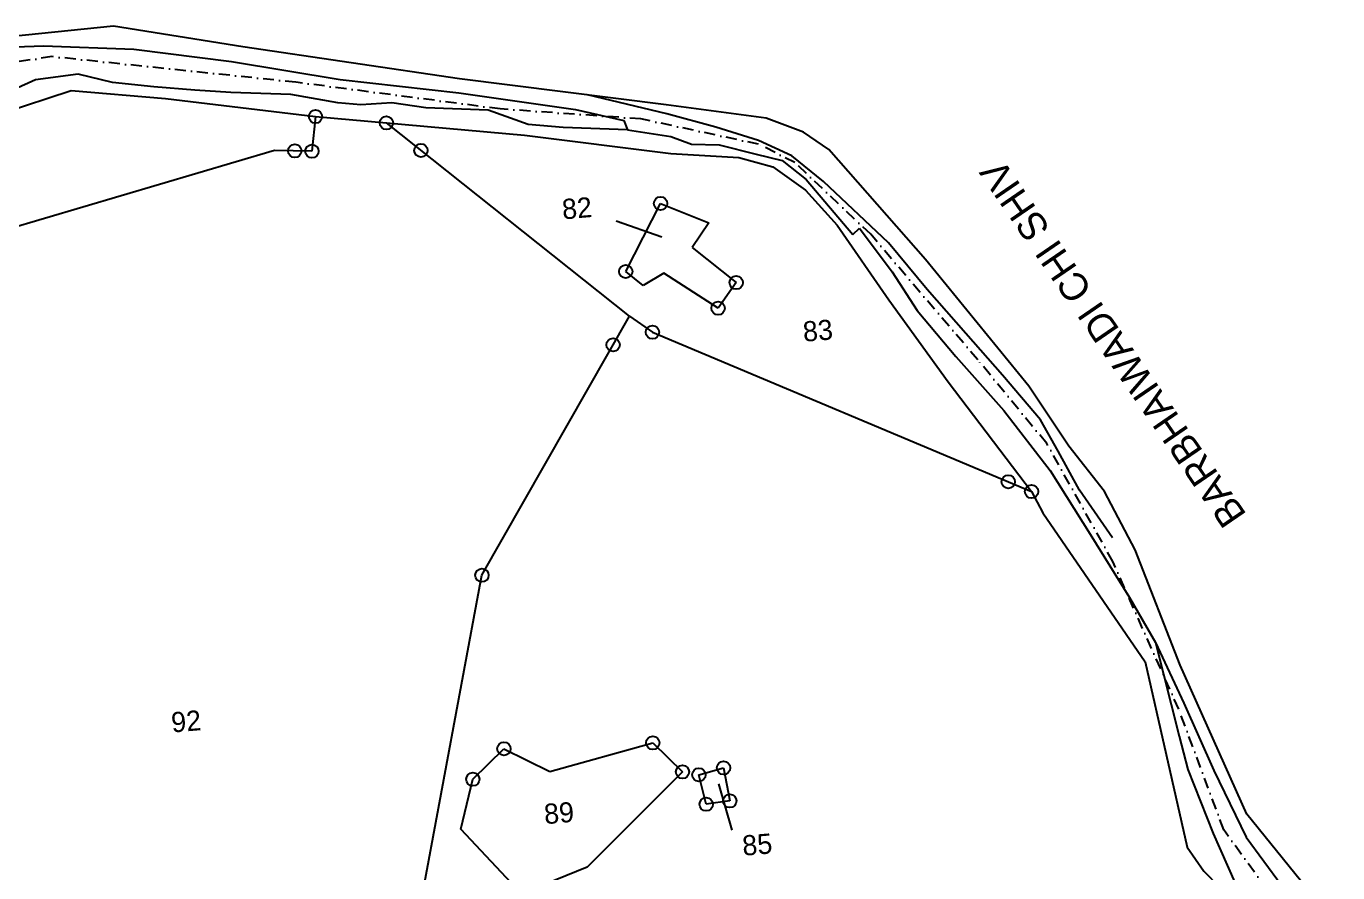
# Model space of a CAD drawing. Header units: metres. Extents: x 307122 to 311809, y 1926082 to 1930533.
# Drawn here: x 310681 to 311279, y 1926843 to 1927229 of the extents above; entities that cross this region are included whole.
import ezdxf

# ---------------------------------------------------------------- set-up
doc = ezdxf.new("R2010")
doc.units = ezdxf.units.M
doc.linetypes.add('DASHDOT', pattern=[1, 0.5, -0.25, 0, -0.25])
for name, color, linetype in [('LINE_WATER', 4, 'Continuous'), ('POLY_PARCEL', 6, 'Continuous'), ('POLY_WATER', 4, 'Continuous'), ('TEXT_MAPOUT', 7, 'Continuous'), ('TEXT_PARCEL', 7, 'Continuous'), ('V_BOUND_STREAM_LINE', 7, 'DASHDOT')]:
    doc.layers.add(name, color=color, linetype=linetype)
doc.styles.add('TEXT_MAP', font='')
doc.styles.get('TEXT_MAP').set_extended_font_data('Kruti Dev 050')
doc.dimstyles.get("Standard").update_dxf_attribs({"dimtxt": 2.5, "dimasz": 2.5, "dimexe": 1.25, "dimexo": 0.625, "dimtad": 1, "dimdec": 4, "dimdsep": 46, "dimlunit": 6, "dimtxsty": 'Standard', "dimcen": 2.5, "dimadec": 0, "dimazin": 0, "dimtfac": 1, "dimtdec": 4, "dimtmove": 0, "dimatfit": 3, "dimfxl": 1, "dimtolj": 1, "dimtzin": 0, "dimarcsym": 0})

msp = doc.modelspace()

# ---------------------------------------------------------------- linework, layer by layer
for centre in [(310812.82, 1927187.51), (310845.15, 1927184.64), (310803.39, 1927171.86), (310811.21, 1927171.69), (310860.91, 1927172.1), (310970.15, 1927147.9), (310954.27, 1927116.86), (311004.65, 1927111.78), (310996.39, 1927100.13), (310966.46, 1927089.17), (310948.53, 1927083.43), (311128.73, 1927020.98), (311139.33, 1927016.52), (310888.73, 1926978.34), (310898.76, 1926899.24), (310966.62, 1926901.93), (310980.17, 1926888.67), (310987.63, 1926887.37), (310998.88, 1926890.53), (310884.56, 1926885.3), (311001.72, 1926875.43), (310990.97, 1926873.91)]:
    msp.add_circle(centre, 3.04)
at = {"layer": 'LINE_WATER'}
for p, q in [((310639.4, 1927218.07), (310688.88, 1927219.82)), ((310688.88, 1927219.82), (310730.03, 1927218.23)), ((310730.03, 1927218.23), (310774.49, 1927212.62)), ((310774.49, 1927212.62), (310824.12, 1927204.46)), ((310704.65, 1927206.9), (310685.13, 1927204.26)), ((310720.2, 1927202.99), (310704.65, 1927206.9)), ((310685.13, 1927204.26), (310660.76, 1927193.27)), ((310739.05, 1927201.07), (310720.2, 1927202.99)), ((310757.87, 1927199.5), (310739.05, 1927201.07)), ((310824.12, 1927204.46), (310878.22, 1927198.32)), ((310774.23, 1927198.42), (310757.87, 1927199.5)), ((310801.65, 1927197.56), (310774.23, 1927198.42)), ((310823.08, 1927193.78), (310801.65, 1927197.56)), ((310878.22, 1927198.32), (310931.43, 1927190.79)), ((310973.04, 1927188.79), (310936.91, 1927197.36)), ((310833.54, 1927192.91), (310823.08, 1927193.78)), ((310847.66, 1927193.72), (310833.54, 1927192.91)), ((310863.08, 1927191.53), (310847.66, 1927193.72)), ((310891.56, 1927190.41), (310863.08, 1927191.53)), ((310909.74, 1927183.94), (310891.56, 1927190.41)), ((310931.43, 1927190.79), (310953.36, 1927185.65)), ((310995.36, 1927182.66), (310973.04, 1927188.79)), ((310925.79, 1927182.49), (310909.74, 1927183.94)), ((310953.36, 1927185.65), (310955.02, 1927181.49)), ((311014.89, 1927176.65), (310995.36, 1927182.66)), ((310955.02, 1927181.49), (310925.79, 1927182.49)), ((310955.02, 1927181.49), (310974.79, 1927178.48)), ((310974.79, 1927178.48), (310984.34, 1927174.97)), ((311030.01, 1927169.59), (311014.89, 1927176.65)), ((310984.34, 1927174.97), (310996.93, 1927174.68)), ((310996.93, 1927174.68), (311013.82, 1927170.44)), ((311013.82, 1927170.44), (311025.65, 1927167.45)), ((311025.65, 1927167.45), (311036.61, 1927158.76)), ((311044.46, 1927157.98), (311030.01, 1927169.59)), ((311036.61, 1927158.76), (311057.85, 1927133.73)), ((311074.11, 1927129.97), (311044.46, 1927157.98)), ((311057.85, 1927133.73), (311060.92, 1927136.62)), ((311060.92, 1927136.62), (311075.79, 1927116.69)), ((311091.79, 1927108.59), (311074.11, 1927129.97)), ((311075.79, 1927116.69), (311087.16, 1927099.11)), ((311109.35, 1927088.58), (311091.79, 1927108.59)), ((311087.16, 1927099.11), (311104.76, 1927078.07)), ((311126.15, 1927069.55), (311109.35, 1927088.58)), ((311104.76, 1927078.07), (311126.63, 1927053.42)), ((311143.4, 1927049.18), (311126.15, 1927069.55)), ((311126.63, 1927053.42), (311147.74, 1927026.07)), ((311151.49, 1927034.96), (311143.4, 1927049.18)), ((311161.26, 1927017.09), (311151.49, 1927034.96)), ((311147.74, 1927026.07), (311166.02, 1926997.07)), ((311176.19, 1926995.48), (311161.26, 1927017.09)), ((311166.02, 1926997.07), (311183.91, 1926968.21)), ((311183.91, 1926968.21), (311195.85, 1926947.7)), ((311195.85, 1926947.7), (311208.7, 1926920)), ((311195.85, 1926947.7), (311206.63, 1926904.96)), ((311208.7, 1926920), (311222.46, 1926889.4)), ((311206.63, 1926904.96), (311210.52, 1926889.74)), ((311210.52, 1926889.74), (311222.18, 1926860.61)), ((311222.46, 1926889.4), (311237.21, 1926858.87)), ((311222.18, 1926860.61), (311231.95, 1926838.28)), ((311237.21, 1926858.87), (311253.22, 1926837.05))]:
    msp.add_line(p, q, dxfattribs=at)
at = {"layer": 'POLY_PARCEL'}
for p, q in [((310812.82, 1927187.51), (310811.21, 1927171.69)), ((310955.94, 1927096.46), (310845.15, 1927184.64)), ((310794.17, 1927172.06), (310671.84, 1927135.9)), ((310811.21, 1927171.69), (310794.17, 1927172.06)), ((310954.27, 1927116.86), (310970.15, 1927147.9)), ((310970.15, 1927147.9), (310992.13, 1927139.08)), ((310992.13, 1927139.08), (310984.55, 1927127.84)), ((310984.55, 1927127.84), (311004.65, 1927111.78)), ((310962.23, 1927110.43), (310954.27, 1927116.86)), ((310971.69, 1927116.16), (310962.23, 1927110.43)), ((310996.39, 1927100.13), (310971.69, 1927116.16)), ((311004.65, 1927111.78), (310996.39, 1927100.13)), ((310888.73, 1926978.34), (310955.94, 1927096.46)), ((310955.94, 1927096.46), (310966.46, 1927089.17)), ((310966.46, 1927089.17), (311139.33, 1927016.52)), ((310853.04, 1926787.03), (310888.73, 1926978.34)), ((310919.75, 1926888.83), (310966.62, 1926901.93)), ((310966.62, 1926901.93), (310980.17, 1926888.67)), ((310884.56, 1926885.3), (310898.76, 1926899.24)), ((310898.76, 1926899.24), (310919.75, 1926888.83)), ((310987.63, 1926887.37), (310998.88, 1926890.53)), ((310998.88, 1926890.53), (311001.72, 1926875.43)), ((310879.08, 1926862.5), (310884.56, 1926885.3)), ((310980.17, 1926888.67), (310936.76, 1926845.19)), ((310990.97, 1926873.91), (310987.63, 1926887.37)), ((311001.72, 1926875.43), (310990.97, 1926873.91)), ((310906.74, 1926833.15), (310879.08, 1926862.5)), ((310936.76, 1926845.19), (310906.74, 1926833.15))]:
    msp.add_line(p, q, dxfattribs=at)
at = {"layer": 'POLY_WATER'}
for p, q in [((310720.65, 1927228.71), (310666.86, 1927223.29)), ((310779.71, 1927219.34), (310720.65, 1927228.71)), ((310878.51, 1927204.75), (310779.71, 1927219.34)), ((310972.69, 1927192.83), (310878.51, 1927204.75)), ((310670.01, 1927189), (310701.36, 1927199.36)), ((310701.36, 1927199.36), (310744.36, 1927195.78)), ((310744.36, 1927195.78), (310812.82, 1927187.51)), ((311018.27, 1927186.75), (310972.69, 1927192.83)), ((310812.82, 1927187.51), (310845.15, 1927184.64)), ((310845.15, 1927184.64), (310908.07, 1927179.07)), ((311035.4, 1927180.37), (311018.27, 1927186.75)), ((310908.07, 1927179.07), (310974.85, 1927170.66)), ((311046.89, 1927172.51), (311035.4, 1927180.37)), ((310974.85, 1927170.66), (311005.84, 1927168.8)), ((311091, 1927122.28), (311046.89, 1927172.51)), ((311005.84, 1927168.8), (311021.43, 1927164.66)), ((311021.43, 1927164.66), (311036.2, 1927154.02)), ((311036.2, 1927154.02), (311050.74, 1927137.94)), ((311050.74, 1927137.94), (311074.2, 1927103.97)), ((311138.1, 1927064.51), (311091, 1927122.28)), ((311074.2, 1927103.97), (311101.33, 1927066.57)), ((311101.33, 1927066.57), (311139.33, 1927016.52)), ((311156.27, 1927037.21), (311138.1, 1927064.51)), ((311172.54, 1927016.54), (311156.27, 1927037.21)), ((311139.33, 1927016.52), (311144.53, 1927006.79)), ((311186.59, 1926989.92), (311172.54, 1927016.54)), ((311144.53, 1927006.79), (311191.12, 1926938.82)), ((311207.16, 1926937.42), (311186.59, 1926989.92)), ((311191.12, 1926938.82), (311210.24, 1926854.37)), ((311237.48, 1926869.47), (311207.16, 1926937.42)), ((311278.95, 1926818.35), (311237.48, 1926869.47)), ((311210.24, 1926854.37), (311217.92, 1926843.48)), ((311217.92, 1926843.48), (311251.59, 1926808.99))]:
    msp.add_line(p, q, dxfattribs=at)
at = {"layer": 'V_BOUND_STREAM_LINE', "ltscale": 10}
for p, q in [((310692.67, 1927214.85), (310640.62, 1927206.91)), ((310803.92, 1927203.16), (310692.67, 1927214.85)), ((310897.08, 1927191.01), (310803.92, 1927203.16)), ((310961.18, 1927186.47), (310897.08, 1927191.01)), ((311014.82, 1927174.95), (310961.18, 1927186.47)), ((311031.45, 1927166.51), (311014.82, 1927174.95)), ((311065.99, 1927133.83), (311031.45, 1927166.51)), ((311114.8, 1927076.59), (311065.99, 1927133.83)), ((311146.24, 1927038.46), (311114.8, 1927076.59)), ((311176.4, 1926984.59), (311146.24, 1927038.46)), ((311206.43, 1926917.25), (311176.4, 1926984.59)), ((311227, 1926862.29), (311206.43, 1926917.25)), ((311258.79, 1926818.36), (311227, 1926862.29))]:
    msp.add_line(p, q, dxfattribs=at)

# ---------------------------------------------------------------- texts
at = {"layer": 'TEXT_MAPOUT'}
msp.add_text('BARBHAIWADI CHI SHIV', height=12.7496, rotation=124.45371, dxfattribs=at).set_placement((311237.66, 1927005.93))
at = {"layer": 'TEXT_PARCEL', "style": 'TEXT_MAP'}
for s, p in [('82', (310925.62, 1927140.63)), ('83', (311035.44, 1927084.82)), ('92', (310747.41, 1926906.63)), ('89', (310917.42, 1926864.84)), ('85', (311007.81, 1926850.45))]:
    msp.add_text(s, height=9.18, rotation=4.68931, dxfattribs=at).set_placement(p)

# ---------------------------------------------------------------- leaders
for points in [[(310949.98, 1927139.95), (310970.76, 1927132.65)], [(311002.87, 1926862.11), (310996.77, 1926883.28)]]:
    msp.add_leader(points, dimstyle='Standard', override={"dimtxt": 2.5, "dimasz": 2.5, "dimexe": 1.25, "dimexo": 0.625, "dimgap": 0.625, "dimtad": 1, "dimtih": 0, "dimtoh": 0, "dimzin": 8, "dimcen": 2.5, "dimtofl": 1})

doc.saveas('drawing.dxf')
